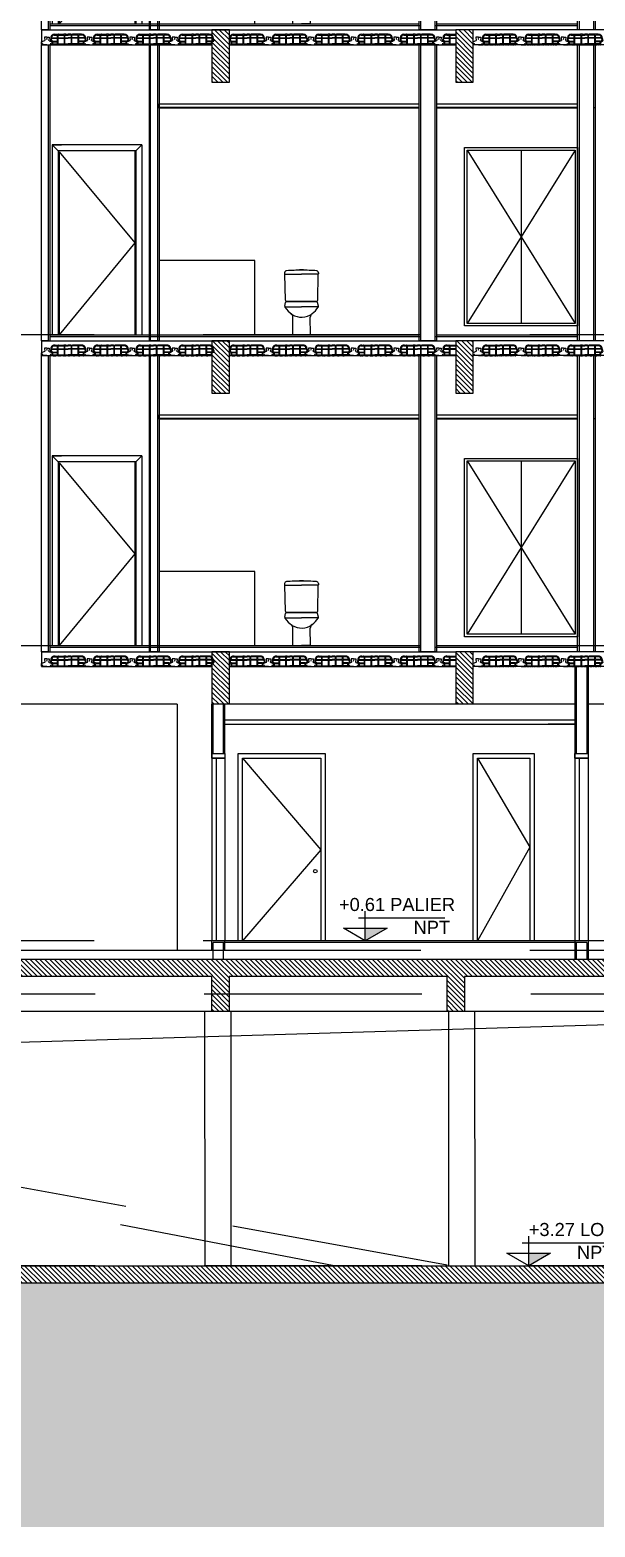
# Model space of a CAD drawing. Header units: metres. Extents: x 126 to 596, y -539 to -70.
# Drawn here: x 353.31 to 359.79, y -403.22 to -386.02 of the extents above; entities that cross this region are included whole.
import ezdxf
from ezdxf.enums import TextEntityAlignment as Align

# ---------------------------------------------------------------- set-up
doc = ezdxf.new("R2010")
doc.units = ezdxf.units.M
doc.header["$LTSCALE"] = 10
for name, pattern in [('CENTRO', [2, 1.25, -0.25, 0.25, -0.25]), ('DASHED2', [0.375, 0.25, -0.125]), ('HIDDEN', [0.375, 0.25, -0.125])]:
    doc.linetypes.add(name, pattern=pattern)
for name, color, linetype in [('-SAN 8', 8, 'CENTRO'), ('0.1', 1, 'Continuous'), ('01', 1, 'Continuous'), ('02', 2, 'Continuous'), ('1_MUROS', 6, 'Continuous'), ('2', 2, 'Continuous'), ('3', 3, 'Continuous'), ('A- Hatch Hormigon', 255, 'Continuous'), ('A-Aberturas', 2, 'Continuous'), ('A-Autos', 254, 'Continuous'), ('A-Cielorraso', 1, 'HIDDEN'), ('A-Muros', 4, 'Continuous'), ('A-NIVELES', 1, 'Continuous'), ('A-Pisos', 1, 'Continuous'), ('A-Revoques', 1, 'Continuous'), ('Corte t', 2, 'Continuous'), ('Dr Bloques', 1, 'Continuous'), ('Dr Ejes en bloque', 4, 'Continuous'), ('Losa rap sapito', 251, 'Continuous'), ('PISO', 251, 'Continuous'), ('Proyeccion', 1, 'HIDDEN'), ('Sanitarios', 2, 'Continuous')]:
    doc.layers.add(name, color=color, linetype=linetype)
doc.layers.add('Dr Contorno exterior torre', color=31, linetype='Continuous', transparency=0.5)
doc.styles.add('Arial', font='arial.ttf')
doc.styles.add('COTAS', font='ROMANS.shx', dxfattribs={"width": 0.7})

# ---------------------------------------------------------------- blocks, each defined once
blk = doc.blocks.new('A$C5A1D3FF0')
at = {"ltscale": 0.069122}
blk.add_line((-194, 711), (-194, 697), dxfattribs=at)
for p, q in [((-193, 695), (0, 695)), ((-186, 397), (-193, 695)), ((192, 695), (0, 695)), ((185, 397), (192, 695)), ((-175, 380), (0, 380)), ((-171, 380), (0, 380)), ((-171, 380), (173, 380)), ((1, 380), (-170, 380)), ((1, 380), (-170, 380)), ((0, 380), (173, 380)), ((171, 380), (0, 380)), ((175, 380), (0, 380)), ((0, 380), (144, 380)), ((1, 380), (170, 380)), ((-193, 320), (0, 320)), ((-100, 3), (-99, 200)), ((193, 320), (0, 320)), ((101, 3), (100, 200))]:
    blk.add_line(p, q)
at = {"ltscale": 0.01671}
blk.add_line((-24, 740), (-24, 743), dxfattribs=at)
at = {"ltscale": 0.00085}
blk.add_line((0, 746), (0, 746), dxfattribs=at)
at = {"ltscale": 0.017205}
blk.add_line((24, 740), (24, 743), dxfattribs=at)
at = {"ltscale": 0.069103}
blk.add_line((194, 711), (194, 697), dxfattribs=at)
at = {"ltscale": 0.217544}
for p, q in [((-193, 326), (-184, 369)), ((193, 326), (184, 369))]:
    blk.add_line(p, q, dxfattribs=at)
at = {"ltscale": 0.489641}
blk.add_line((-98, 0), (0, 0), dxfattribs=at)
at = {"ltscale": 0.413757}
blk.add_line((-82, 0), (0, 0), dxfattribs=at)
at = {"ltscale": 0.413755}
blk.add_line((83, 0), (0, 0), dxfattribs=at)
at = {"ltscale": 0.492131}
blk.add_line((98, 0), (0, 0), dxfattribs=at)
for centre, radius, start, end in [((-171, 711), 23.7, 93.7557, 179.6251), ((-193, 697), 1.76, 180.2855, 270.6496), ((-2, -1860), 2600, 89.9609, 93.7557), ((-22, 743), 2, 91.3801, 180), ((0, -170), 915, 90, 91.3801), ((0, -170), 915, 88.6199, 90), ((2, -1860), 2600, 86.2429, 90.0391), ((22, 743), 2, 0, 88.6199), ((170, 711), 23.7, 0.3749, 86.2429), ((192, 697), 1.76, 269.3504, 359.7145), ((-166, 397), 19.5, 181.3139, 242.1559), ((-171, 366), 14, 90, 168.1113), ((171, 366), 14, 11.8887, 90), ((166, 397), 19.5, 297.8441, 358.6861), ((-180, 323), 14, 168.1113, 212.7999), ((40, 465), 275, 212.7999, 237.6232), ((-149, 201), 50, 359.6141, 54.3595), ((0, 402), 201, 237.6232, 306.8471), ((150, 201), 50, 125.6405, 180.3859), ((-40, 465), 275, 305.6405, 327.2001), ((180, 323), 14, 327.2001, 11.8887), ((-98, 2), 2.5, 179.6141, 270), ((98, 2), 2.5, 270, 0.3859)]:
    blk.add_arc(centre, radius, start, end)
blk = doc.blocks.new('VIGUETA NUEVA')
at = {"layer": '02'}
for p, q in [((852.305, 1549.666), (852.277, 1549.666)), ((852.277, 1549.666), (852.277, 1549.661)), ((852.277, 1549.661), (852.281, 1549.631)), ((852.305, 1549.666), (852.334, 1549.666)), ((852.334, 1549.661), (852.33, 1549.631)), ((852.334, 1549.666), (852.334, 1549.661)), ((852.277, 1549.624), (852.243, 1549.611)), ((852.243, 1549.581), (852.243, 1549.611)), ((852.243, 1549.581), (852.248, 1549.576)), ((852.305, 1549.576), (852.248, 1549.576)), ((852.305, 1549.576), (852.363, 1549.576)), ((852.334, 1549.624), (852.368, 1549.611)), ((852.368, 1549.581), (852.363, 1549.576)), ((852.368, 1549.581), (852.368, 1549.611))]:
    blk.add_line(p, q, dxfattribs=at)
for centre, start, end in [((852.274, 1549.631), 294.8533, 4.4381), ((852.337, 1549.631), 175.5619, 245.1467)]:
    blk.add_arc(centre, 0.00704, start, end, dxfattribs=at)
blk = doc.blocks.new('VIGUETA NUEVA1')
at = {"layer": 'PISO'}
for centre in [(-0.044, -0.081), (0, -0.02), (0.05, -0.081)]:
    blk.add_circle(centre, 0.00324, dxfattribs=at)
at = {"layer": '1_MUROS'}
blk.add_blockref('VIGUETA NUEVA', (-852.305, -1549.666), dxfattribs=at)
blk = doc.blocks.new('Losa rap zapito')
at = {"layer": 'Losa rap sapito'}
for p, q in [((283.728, -291.824), (283.726, -291.839)), ((283.746, -291.848), (283.728, -291.842)), ((283.732, -291.804), (283.729, -291.823)), ((283.739, -291.812), (283.736, -291.833)), ((283.753, -291.842), (283.738, -291.836)), ((283.742, -291.81), (283.805, -291.81)), ((283.744, -291.804), (283.805, -291.804)), ((283.747, -291.88), (283.746, -291.848)), ((283.754, -291.884), (283.75, -291.884)), ((283.754, -291.884), (283.752, -291.884)), ((283.754, -291.884), (283.752, -291.884)), ((283.753, -291.81), (283.805, -291.81)), ((283.753, -291.842), (283.805, -291.842)), ((283.754, -291.872), (283.754, -291.851)), ((283.754, -291.884), (283.754, -291.883)), ((283.754, -291.883), (283.76, -291.883)), ((283.756, -291.849), (283.805, -291.849)), ((283.757, -291.875), (283.805, -291.875)), ((283.76, -291.884), (283.76, -291.883)), ((283.76, -291.884), (283.766, -291.884)), ((283.771, -291.883), (283.766, -291.883)), ((283.766, -291.884), (283.766, -291.883)), ((283.771, -291.772), (283.805, -291.772)), ((283.771, -291.884), (283.771, -291.883)), ((283.771, -291.884), (283.777, -291.884)), ((283.777, -291.884), (283.777, -291.883)), ((283.783, -291.883), (283.777, -291.883)), ((283.781, -291.764), (283.8, -291.764)), ((283.783, -291.884), (283.783, -291.883)), ((283.783, -291.884), (283.789, -291.884)), ((283.789, -291.884), (283.789, -291.883)), ((283.789, -291.883), (283.795, -291.883)), ((283.795, -291.884), (283.795, -291.883)), ((283.8, -291.884), (283.795, -291.884)), ((283.8, -291.883), (283.806, -291.883)), ((283.8, -291.884), (283.8, -291.883)), ((283.801, -291.763), (283.821, -291.763)), ((283.806, -291.884), (283.806, -291.883)), ((283.812, -291.884), (283.806, -291.884)), ((283.808, -291.801), (283.808, -291.775)), ((283.808, -291.839), (283.808, -291.813)), ((283.808, -291.872), (283.808, -291.852)), ((283.812, -291.883), (283.818, -291.883)), ((283.812, -291.884), (283.812, -291.883)), ((283.812, -291.883), (283.818, -291.883)), ((283.815, -291.801), (283.815, -291.775)), ((283.815, -291.872), (283.815, -291.813)), ((283.818, -291.772), (283.884, -291.772)), ((283.818, -291.804), (283.884, -291.804)), ((283.818, -291.81), (283.884, -291.81)), ((283.818, -291.875), (283.884, -291.875)), ((283.818, -291.884), (283.818, -291.883)), ((283.818, -291.884), (283.823, -291.884)), ((283.821, -291.764), (283.881, -291.764)), ((283.829, -291.883), (283.823, -291.883)), ((283.823, -291.884), (283.823, -291.883)), ((283.829, -291.884), (283.829, -291.883)), ((283.829, -291.884), (283.835, -291.884)), ((283.835, -291.884), (283.835, -291.883)), ((283.841, -291.883), (283.835, -291.883)), ((283.841, -291.884), (283.841, -291.883)), ((283.841, -291.884), (283.847, -291.884)), ((283.847, -291.884), (283.847, -291.883)), ((283.847, -291.883), (283.852, -291.883)), ((283.852, -291.884), (283.852, -291.883)), ((283.858, -291.884), (283.852, -291.884)), ((283.858, -291.883), (283.864, -291.883)), ((283.858, -291.884), (283.858, -291.883)), ((283.864, -291.884), (283.864, -291.883)), ((283.87, -291.884), (283.864, -291.884)), ((283.87, -291.883), (283.875, -291.883)), ((283.87, -291.884), (283.87, -291.883)), ((283.87, -291.883), (283.875, -291.883)), ((283.875, -291.884), (283.875, -291.883)), ((283.875, -291.884), (283.881, -291.884)), ((283.887, -291.883), (283.881, -291.883)), ((283.881, -291.884), (283.881, -291.883)), ((283.901, -291.763), (283.882, -291.763)), ((283.887, -291.801), (283.887, -291.775)), ((283.887, -291.872), (283.887, -291.813)), ((283.887, -291.884), (283.887, -291.883)), ((283.887, -291.884), (283.893, -291.884)), ((283.893, -291.884), (283.893, -291.883)), ((283.899, -291.883), (283.893, -291.883)), ((283.894, -291.801), (283.894, -291.775)), ((283.894, -291.872), (283.894, -291.813)), ((283.897, -291.772), (283.93, -291.772)), ((283.897, -291.804), (283.93, -291.804)), ((283.897, -291.81), (283.93, -291.81)), ((283.897, -291.875), (283.93, -291.875)), ((283.899, -291.884), (283.899, -291.883)), ((283.899, -291.884), (283.904, -291.884)), ((283.902, -291.764), (283.93, -291.764)), ((283.904, -291.884), (283.904, -291.883)), ((283.904, -291.883), (283.91, -291.883)), ((283.91, -291.884), (283.91, -291.883)), ((283.916, -291.884), (283.91, -291.884)), ((283.916, -291.883), (283.922, -291.883)), ((283.916, -291.884), (283.916, -291.883)), ((283.922, -291.884), (283.922, -291.883)), ((283.927, -291.884), (283.922, -291.884)), ((283.927, -291.884), (283.927, -291.883)), ((283.927, -291.883), (283.93, -291.883)), ((283.959, -291.764), (283.93, -291.764)), ((283.964, -291.772), (283.93, -291.772)), ((283.964, -291.804), (283.93, -291.804)), ((283.964, -291.81), (283.93, -291.81)), ((283.964, -291.875), (283.93, -291.875)), ((283.933, -291.883), (283.93, -291.883)), ((283.933, -291.884), (283.933, -291.883)), ((283.933, -291.884), (283.939, -291.884)), ((283.945, -291.883), (283.939, -291.883)), ((283.939, -291.884), (283.939, -291.883)), ((283.945, -291.884), (283.945, -291.883)), ((283.945, -291.884), (283.951, -291.884)), ((283.951, -291.884), (283.951, -291.883)), ((283.956, -291.883), (283.951, -291.883)), ((283.956, -291.884), (283.956, -291.883)), ((283.962, -291.884), (283.956, -291.884)), ((283.96, -291.763), (283.979, -291.763)), ((283.962, -291.884), (283.962, -291.883)), ((283.962, -291.883), (283.968, -291.883)), ((283.967, -291.801), (283.967, -291.775)), ((283.967, -291.872), (283.967, -291.813)), ((283.968, -291.884), (283.968, -291.883)), ((283.974, -291.884), (283.968, -291.884)), ((283.973, -291.801), (283.973, -291.775)), ((283.973, -291.872), (283.973, -291.813)), ((283.974, -291.883), (283.98, -291.883)), ((283.974, -291.884), (283.974, -291.883)), ((284.043, -291.772), (283.976, -291.772)), ((284.043, -291.804), (283.976, -291.804)), ((284.043, -291.81), (283.976, -291.81)), ((284.043, -291.875), (283.976, -291.875)), ((284.039, -291.764), (283.98, -291.764)), ((283.98, -291.884), (283.98, -291.883)), ((283.985, -291.884), (283.98, -291.884)), ((283.991, -291.883), (283.985, -291.883)), ((283.985, -291.884), (283.985, -291.883)), ((283.991, -291.883), (283.985, -291.883)), ((283.991, -291.884), (283.991, -291.883)), ((283.991, -291.884), (283.997, -291.884)), ((284.003, -291.883), (283.997, -291.883)), ((283.997, -291.884), (283.997, -291.883)), ((284.003, -291.884), (284.003, -291.883)), ((284.003, -291.884), (284.008, -291.884)), ((284.008, -291.884), (284.008, -291.883)), ((284.014, -291.883), (284.008, -291.883)), ((284.014, -291.884), (284.014, -291.883)), ((284.02, -291.884), (284.014, -291.884)), ((284.02, -291.884), (284.02, -291.883)), ((284.02, -291.883), (284.026, -291.883)), ((284.026, -291.884), (284.026, -291.883)), ((284.032, -291.884), (284.026, -291.884)), ((284.032, -291.883), (284.037, -291.883)), ((284.032, -291.884), (284.032, -291.883)), ((284.037, -291.884), (284.037, -291.883)), ((284.043, -291.884), (284.037, -291.884)), ((284.059, -291.763), (284.04, -291.763)), ((284.049, -291.883), (284.043, -291.883)), ((284.043, -291.884), (284.043, -291.883)), ((284.049, -291.883), (284.043, -291.883)), ((284.046, -291.801), (284.046, -291.775)), ((284.046, -291.872), (284.046, -291.813)), ((284.049, -291.884), (284.049, -291.883)), ((284.049, -291.884), (284.055, -291.884)), ((284.053, -291.801), (284.053, -291.775)), ((284.053, -291.839), (284.053, -291.813)), ((284.053, -291.872), (284.053, -291.852)), ((284.06, -291.883), (284.055, -291.883)), ((284.055, -291.884), (284.055, -291.883)), ((284.09, -291.772), (284.056, -291.772)), ((284.117, -291.804), (284.056, -291.804)), ((284.119, -291.81), (284.056, -291.81)), ((284.107, -291.81), (284.056, -291.81)), ((284.107, -291.842), (284.056, -291.842)), ((284.104, -291.849), (284.056, -291.849)), ((284.104, -291.875), (284.056, -291.875)), ((284.079, -291.764), (284.06, -291.764)), ((284.06, -291.884), (284.06, -291.883)), ((284.06, -291.884), (284.066, -291.884)), ((284.066, -291.884), (284.066, -291.883)), ((284.072, -291.883), (284.066, -291.883)), ((284.072, -291.884), (284.072, -291.883)), ((284.078, -291.884), (284.072, -291.884)), ((284.078, -291.884), (284.078, -291.883)), ((284.078, -291.883), (284.084, -291.883)), ((284.084, -291.884), (284.084, -291.883)), ((284.089, -291.884), (284.084, -291.884)), ((284.089, -291.883), (284.095, -291.883)), ((284.089, -291.884), (284.089, -291.883)), ((284.095, -291.884), (284.095, -291.883)), ((284.101, -291.884), (284.095, -291.884)), ((284.101, -291.884), (284.101, -291.883)), ((284.107, -291.883), (284.101, -291.883)), ((284.107, -291.842), (284.123, -291.836)), ((284.107, -291.872), (284.107, -291.851)), ((284.107, -291.884), (284.107, -291.883)), ((284.107, -291.884), (284.109, -291.884)), ((284.107, -291.884), (284.109, -291.884)), ((284.107, -291.884), (284.11, -291.884)), ((284.114, -291.88), (284.115, -291.848)), ((284.115, -291.848), (284.133, -291.842)), ((284.121, -291.812), (284.125, -291.833)), ((284.129, -291.804), (284.131, -291.823)), ((284.133, -291.824), (284.135, -291.839))]:
    blk.add_line(p, q, dxfattribs=at)
for centre, radius, start, end in [((283.729, -291.839), 0.00289, 171.8699, 249.444), ((283.729, -291.824), 0.000963, 81.8699, 171.8699), ((283.772, -291.804), 0.0404, 77.2971, 181.0135), ((283.739, -291.833), 0.00289, 171.8699, 249.444), ((283.742, -291.813), 0.00289, 90, 165.2593), ((283.772, -291.804), 0.0317, 92.259, 174.7894), ((283.744, -291.801), 0.00289, 180.2316, 270), ((283.751, -291.88), 0.0039, 182.4799, 268.1248), ((283.756, -291.852), 0.00289, 90, 168.5947), ((283.757, -291.872), 0.00289, 180, 271.41), ((283.801, -291.764), 0.000963, 90, 180), ((283.805, -291.775), 0.00289, 0, 90), ((283.805, -291.801), 0.00289, 270, 0), ((283.805, -291.813), 0.00289, 0, 90), ((283.805, -291.839), 0.00289, 270, 0), ((283.805, -291.852), 0.00289, 0, 90), ((283.805, -291.872), 0.00289, 270, 0), ((283.818, -291.775), 0.00289, 90, 180), ((283.818, -291.801), 0.00289, 180, 270), ((283.818, -291.813), 0.00289, 90, 180), ((283.818, -291.872), 0.00289, 180, 270), ((283.821, -291.764), 0.000963, 0, 90), ((283.882, -291.764), 0.000963, 90, 180), ((283.884, -291.775), 0.00289, 0, 90), ((283.884, -291.801), 0.00289, 270, 0), ((283.884, -291.813), 0.00289, 0, 90), ((283.884, -291.872), 0.00289, 270, 0), ((283.897, -291.775), 0.00289, 90, 180), ((283.897, -291.801), 0.00289, 180, 270), ((283.897, -291.813), 0.00289, 90, 180), ((283.897, -291.872), 0.00289, 180, 270), ((283.901, -291.764), 0.000963, 0, 90), ((283.96, -291.764), 0.000963, 90, 180), ((283.964, -291.775), 0.00289, 0, 90), ((283.964, -291.801), 0.00289, 270, 0), ((283.964, -291.813), 0.00289, 0, 90), ((283.964, -291.872), 0.00289, 270, 0), ((283.976, -291.775), 0.00289, 90, 180), ((283.976, -291.801), 0.00289, 180, 270), ((283.976, -291.813), 0.00289, 90, 180), ((283.976, -291.872), 0.00289, 180, 270), ((283.979, -291.764), 0.000963, 0, 90), ((284.04, -291.764), 0.000963, 90, 180), ((284.043, -291.775), 0.00289, 0, 90), ((284.043, -291.801), 0.00289, 270, 0), ((284.043, -291.813), 0.00289, 0, 90), ((284.043, -291.872), 0.00289, 270, 0), ((284.056, -291.775), 0.00289, 90, 180), ((284.056, -291.801), 0.00289, 180, 270), ((284.056, -291.813), 0.00289, 90, 180), ((284.056, -291.839), 0.00289, 180, 270), ((284.056, -291.852), 0.00289, 90, 180), ((284.056, -291.872), 0.00289, 180, 270), ((284.059, -291.764), 0.000963, 0, 90), ((284.088, -291.804), 0.0404, 358.9865, 102.7029), ((284.088, -291.804), 0.0317, 5.2106, 87.741), ((284.104, -291.852), 0.00289, 11.4053, 90), ((284.104, -291.872), 0.00289, 268.59, 0), ((284.11, -291.88), 0.0039, 271.8752, 357.5201), ((284.117, -291.801), 0.00289, 270, 359.7684), ((284.119, -291.813), 0.00289, 14.7407, 90), ((284.122, -291.833), 0.00289, 290.556, 8.1301), ((284.132, -291.824), 0.000963, 8.1301, 98.1301), ((284.132, -291.839), 0.00289, 290.556, 8.1301)]:
    blk.add_arc(centre, radius, start, end, dxfattribs=at)
blk = doc.blocks.new('Dr Bloque Planta tipo')
at = {"layer": 'A- Hatch Hormigon'}
h = blk.add_hatch(dxfattribs=at)
h.set_pattern_fill('ANSI31', color=256, scale=0.0125, angle=-90, style=0)
h.set_pattern_definition([(315, (0, 1), (0.0280633004, 0.0280633004), [])])
h.paths.add_polyline_path([(340.744, -230.848), (340.746, -230.848), (340.746, -231.328), (340.946, -231.328), (340.946, -230.728), (341.246, -230.728), (340.744, -230.728)])
h.paths.add_polyline_path([(346.395, -230.728), (346.395, -231.328), (346.595, -231.328), (346.595, -230.728)])
h.paths.add_polyline_path([(351.645, -230.728), (351.645, -231.328), (351.845, -231.328), (351.845, -230.728)])
h.paths.add_polyline_path([(355.396, -230.728), (355.396, -231.328), (355.596, -231.328), (355.596, -230.728)])
h.paths.add_polyline_path([(358.196, -230.728), (358.196, -231.328), (358.396, -231.328), (358.396, -230.728)])
h.paths.add_polyline_path([(364.845, -230.728), (365.045, -230.728), (365.045, -231.328), (364.845, -231.328)])
h.paths.add_polyline_path([(365.046, -230.848), (365.045, -230.728), (365.545, -230.728), (365.545, -230.848)])
blk.add_line((359.794, -228.057), (359.794, -228.047))
at = {"color": 2}
for p, q in [((353.535, -230.658), (355.994, -230.658)), ((353.535, -230.678), (357.796, -230.678)), ((355.994, -230.658), (357.776, -230.658)), ((357.956, -230.678), (359.596, -230.678, 0)), ((357.976, -230.658), (359.595, -230.658))]:
    blk.add_line(p, q, dxfattribs=at)
at = {"color": 5}
for p, q in [((353.438, -230.728, 0), (353.438, -230.898, 0)), ((353.438, -230.728, 0), (358.196, -230.728)), ((355.596, -230.728), (355.396, -230.728)), ((355.396, -230.728), (355.396, -231.328)), ((355.596, -231.328), (355.596, -230.728)), ((358.396, -230.728), (358.196, -230.728)), ((358.196, -230.728), (358.196, -231.328)), ((358.396, -231.328), (358.396, -230.728)), ((364.845, -230.728), (358.396, -230.728)), ((353.438, -230.898, 0), (355.396, -230.898, 0)), ((355.596, -230.898, 0), (358.196, -230.898)), ((364.845, -230.898), (358.396, -230.898)), ((355.396, -231.328), (355.596, -231.328)), ((358.196, -231.328), (358.396, -231.328))]:
    blk.add_line(p, q, dxfattribs=at)
at = {"layer": '0.1'}
for points in [[(358.295, -228.508), (358.295, -228.508), (359.595, -228.508), (359.595, -230.558), (358.295, -230.558)], [(358.325, -228.538), (359.565, -228.538), (359.565, -230.528), (358.325, -230.528)]]:
    blk.add_lwpolyline(points, close=True, dxfattribs=at)
at = {"layer": '0.1', "linetype": 'HIDDEN'}
for points in [[(358.325, -228.538), (358.945, -229.533), (358.325, -230.528)], [(359.565, -228.538), (358.945, -229.533), (359.565, -230.528)]]:
    blk.add_lwpolyline(points, dxfattribs=at)
at = {"layer": '0.1'}
blk.add_lwpolyline([(358.945, -228.538), (358.945, -230.528)], dxfattribs=at)
at = {"layer": '01'}
for p, q in [((353.561, -228.478), (353.561, -230.658)), ((354.591, -228.478), (353.561, -228.478)), ((353.631, -228.548), (353.561, -228.478)), ((353.561, -228.478), (353.669, -228.478)), ((353.631, -228.548), (353.631, -230.658)), ((354.521, -228.548), (353.631, -228.548)), ((353.641, -228.558), (353.641, -230.658)), ((353.641, -228.558), (354.511, -229.603)), ((354.511, -228.548), (354.511, -230.658)), ((354.521, -228.548), (354.591, -228.478)), ((354.521, -228.548), (354.521, -230.658)), ((354.591, -228.478), (354.591, -230.658)), ((354.511, -229.603), (353.641, -230.658))]:
    blk.add_line(p, q, dxfattribs=at)
blk.add_lwpolyline([(353.641, -230.658, 0.02, 0, 0), (353.641, -230.658, 0, 0, 0), (353.641, -228.558, 0, 0, 0), (354.511, -228.558, 0, 0, 0)], format="xyseb", dxfattribs=at)
at = {"layer": 'A-Cielorraso', "color": 1, "linetype": 'Continuous'}
for p, q in [((354.79, -228.008), (357.776, -228.008)), ((357.976, -228.008), (359.595, -228.008))]:
    blk.add_line(p, q, dxfattribs=at)
at = {"layer": 'A-Cielorraso', "color": 2, "linetype": 'Continuous'}
for p, q in [((354.79, -228.047), (357.776, -228.047)), ((357.776, -228.058), (354.79, -228.058)), ((357.976, -228.047), (359.595, -228.047)), ((359.595, -228.058), (357.976, -228.058))]:
    blk.add_line(p, q, dxfattribs=at)
at = {"layer": 'A-Cielorraso'}
blk.add_lwpolyline([(356.71, -228.058), (356.71, -228.058), (356.71, -228.058), (354.79, -228.058), (354.79, -228.008)], dxfattribs=at)
at = {"layer": 'A-Muros'}
for points in [[(353.438, -230.728), (353.438, -227.328), (353.515, -227.328), (353.515, -230.728), (353.435, -230.728)], [(354.69, -230.728), (354.69, -227.328), (354.77, -227.328), (354.77, -230.728), (354.69, -230.728)], [(357.796, -230.728), (357.796, -227.328), (357.956, -227.328), (357.956, -230.728), (357.796, -230.728)], [(359.615, -230.728), (359.615, -227.328), (359.775, -227.328), (359.775, -230.728), (359.615, -230.728)]]:
    blk.add_lwpolyline(points, close=True, dxfattribs=at)
at = {"layer": 'A-Muros', "color": 1}
blk.add_lwpolyline([(353.515, -227.328), (353.535, -227.328), (353.535, -230.728)], dxfattribs=at)
for points in [[(354.68, -230.728), (354.68, -227.328), (354.79, -227.328), (354.79, -230.728)], [(357.776, -230.728), (357.776, -227.328), (357.976, -227.328), (357.976, -230.728)], [(359.595, -230.728), (359.595, -227.328), (359.795, -227.328), (359.795, -230.728)]]:
    blk.add_lwpolyline(points, close=True, dxfattribs=at)
at = {"layer": 'Dr Contorno exterior torre'}
for p, q in [((355.889, -229.808), (354.79, -229.808)), ((355.889, -230.658), (355.889, -229.808))]:
    blk.add_line(p, q, dxfattribs=at)
at = {"layer": 'Losa rap sapito'}
for p, q in [((358.045, -230.839), (358.043, -230.853)), ((358.045, -230.839), (358.043, -230.853)), ((358.062, -230.863), (358.045, -230.856)), ((358.062, -230.863), (358.045, -230.856)), ((358.049, -230.819), (358.046, -230.838)), ((358.049, -230.819), (358.046, -230.838)), ((358.056, -230.827), (358.052, -230.848)), ((358.056, -230.827), (358.052, -230.848)), ((358.07, -230.857), (358.054, -230.851)), ((358.07, -230.857), (358.054, -230.851)), ((358.059, -230.825), (358.122, -230.825)), ((358.059, -230.825), (358.122, -230.825)), ((358.06, -230.818), (358.122, -230.818)), ((358.06, -230.818), (358.122, -230.818)), ((358.063, -230.895), (358.062, -230.863)), ((358.063, -230.895), (358.062, -230.863)), ((358.07, -230.825), (358.122, -230.825)), ((358.07, -230.825), (358.122, -230.825)), ((358.07, -230.857), (358.122, -230.857)), ((358.07, -230.857), (358.122, -230.857)), ((358.071, -230.887), (358.07, -230.866)), ((358.071, -230.887), (358.07, -230.866)), ((358.073, -230.863), (358.122, -230.863)), ((358.073, -230.863), (358.122, -230.863)), ((358.088, -230.787), (358.122, -230.787)), ((358.088, -230.787), (358.122, -230.787)), ((358.098, -230.779), (358.117, -230.779)), ((358.098, -230.779), (358.117, -230.779)), ((358.118, -230.778), (358.137, -230.778)), ((358.118, -230.778), (358.137, -230.778)), ((358.125, -230.815), (358.125, -230.789)), ((358.125, -230.815), (358.125, -230.789)), ((358.125, -230.854), (358.125, -230.828)), ((358.125, -230.854), (358.125, -230.828)), ((358.125, -230.887), (358.125, -230.866)), ((358.125, -230.887), (358.125, -230.866)), ((358.131, -230.815), (358.131, -230.789)), ((358.131, -230.815), (358.131, -230.789)), ((358.131, -230.887), (358.131, -230.828)), ((358.131, -230.887), (358.131, -230.828)), ((358.134, -230.787), (358.196, -230.787)), ((358.134, -230.787), (358.196, -230.787)), ((358.134, -230.818), (358.196, -230.818)), ((358.134, -230.818), (358.196, -230.818)), ((358.134, -230.825), (358.196, -230.825)), ((358.134, -230.825), (358.196, -230.825)), ((358.138, -230.779), (358.196, -230.779)), ((358.138, -230.779), (358.196, -230.779)), ((358.071, -230.898), (358.067, -230.898)), ((358.071, -230.898), (358.067, -230.898)), ((358.071, -230.898), (358.068, -230.898)), ((358.071, -230.898), (358.068, -230.898)), ((358.071, -230.898), (358.068, -230.898)), ((358.071, -230.898), (358.068, -230.898)), ((358.071, -230.898), (358.071, -230.897)), ((358.071, -230.897), (358.076, -230.897)), ((358.071, -230.898), (358.071, -230.897)), ((358.071, -230.897), (358.076, -230.897)), ((358.074, -230.89), (358.122, -230.89)), ((358.074, -230.89), (358.122, -230.89)), ((358.076, -230.898), (358.076, -230.897)), ((358.076, -230.898), (358.076, -230.897)), ((358.076, -230.898), (358.082, -230.898)), ((358.076, -230.898), (358.082, -230.898)), ((358.088, -230.897), (358.082, -230.897)), ((358.082, -230.898), (358.082, -230.897)), ((358.088, -230.897), (358.082, -230.897)), ((358.082, -230.898), (358.082, -230.897)), ((358.088, -230.898), (358.088, -230.897)), ((358.088, -230.898), (358.088, -230.897)), ((358.088, -230.898), (358.094, -230.898)), ((358.088, -230.898), (358.094, -230.898)), ((358.094, -230.898), (358.094, -230.897)), ((358.1, -230.897), (358.094, -230.897)), ((358.094, -230.898), (358.094, -230.897)), ((358.1, -230.897), (358.094, -230.897)), ((358.1, -230.898), (358.1, -230.897)), ((358.1, -230.898), (358.1, -230.897)), ((358.1, -230.898), (358.105, -230.898)), ((358.1, -230.898), (358.105, -230.898)), ((358.105, -230.897), (358.111, -230.897)), ((358.105, -230.898), (358.105, -230.897)), ((358.105, -230.897), (358.111, -230.897)), ((358.105, -230.898), (358.105, -230.897)), ((358.111, -230.898), (358.111, -230.897)), ((358.111, -230.898), (358.111, -230.897)), ((358.117, -230.898), (358.111, -230.898)), ((358.117, -230.898), (358.111, -230.898)), ((358.117, -230.898), (358.117, -230.897)), ((358.117, -230.897), (358.123, -230.897)), ((358.117, -230.898), (358.117, -230.897)), ((358.117, -230.897), (358.123, -230.897)), ((358.123, -230.898), (358.123, -230.897)), ((358.123, -230.898), (358.123, -230.897)), ((358.128, -230.898), (358.123, -230.898)), ((358.128, -230.898), (358.123, -230.898)), ((358.128, -230.898), (358.128, -230.897)), ((358.128, -230.897), (358.134, -230.897)), ((358.128, -230.897), (358.134, -230.897)), ((358.128, -230.898), (358.128, -230.897)), ((358.128, -230.897), (358.134, -230.897)), ((358.128, -230.897), (358.134, -230.897)), ((358.134, -230.89), (358.196, -230.89)), ((358.134, -230.89), (358.196, -230.89)), ((358.134, -230.898), (358.134, -230.897)), ((358.134, -230.898), (358.134, -230.897)), ((358.134, -230.898), (358.14, -230.898)), ((358.134, -230.898), (358.14, -230.898)), ((358.146, -230.897), (358.14, -230.897)), ((358.14, -230.898), (358.14, -230.897)), ((358.146, -230.897), (358.14, -230.897)), ((358.14, -230.898), (358.14, -230.897)), ((358.146, -230.898), (358.146, -230.897)), ((358.146, -230.898), (358.146, -230.897)), ((358.146, -230.898), (358.152, -230.898)), ((358.146, -230.898), (358.152, -230.898)), ((358.152, -230.898), (358.152, -230.897)), ((358.157, -230.897), (358.152, -230.897)), ((358.152, -230.898), (358.152, -230.897)), ((358.157, -230.897), (358.152, -230.897)), ((358.157, -230.898), (358.157, -230.897)), ((358.157, -230.898), (358.157, -230.897)), ((358.157, -230.898), (358.163, -230.898)), ((358.157, -230.898), (358.163, -230.898)), ((358.163, -230.898), (358.163, -230.897)), ((358.163, -230.897), (358.169, -230.897)), ((358.163, -230.898), (358.163, -230.897)), ((358.163, -230.897), (358.169, -230.897)), ((358.169, -230.898), (358.169, -230.897)), ((358.169, -230.898), (358.169, -230.897)), ((358.175, -230.898), (358.169, -230.898)), ((358.175, -230.898), (358.169, -230.898)), ((358.175, -230.897), (358.18, -230.897)), ((358.175, -230.898), (358.175, -230.897)), ((358.175, -230.897), (358.18, -230.897)), ((358.175, -230.898), (358.175, -230.897)), ((358.18, -230.898), (358.18, -230.897)), ((358.186, -230.898), (358.18, -230.898)), ((358.186, -230.897), (358.192, -230.897)), ((358.186, -230.898), (358.186, -230.897)), ((358.186, -230.897), (358.192, -230.897)), ((358.192, -230.898), (358.192, -230.897)), ((358.192, -230.898), (358.196, -230.898))]:
    blk.add_line(p, q, dxfattribs=at)
for centre, radius, start, end in [((358.046, -230.854), 0.00289, 171.8699, 249.444), ((358.046, -230.854), 0.00289, 171.8699, 249.444), ((358.046, -230.839), 0.000963, 81.8699, 171.8699), ((358.046, -230.839), 0.000963, 81.8699, 171.8699), ((358.089, -230.818), 0.0404, 77.2971, 181.0135), ((358.089, -230.818), 0.0404, 77.2971, 181.0135), ((358.055, -230.848), 0.00289, 171.8699, 249.444), ((358.055, -230.848), 0.00289, 171.8699, 249.444), ((358.059, -230.828), 0.00289, 90, 165.2593), ((358.059, -230.828), 0.00289, 90, 165.2593), ((358.089, -230.818), 0.0317, 92.259, 174.7894), ((358.089, -230.818), 0.0317, 92.259, 174.7894), ((358.06, -230.815), 0.00289, 180.2316, 270), ((358.06, -230.815), 0.00289, 180.2316, 270), ((358.073, -230.866), 0.00289, 90, 168.5947), ((358.073, -230.866), 0.00289, 90, 168.5947), ((358.118, -230.779), 0.000963, 90, 180), ((358.118, -230.779), 0.000963, 90, 180), ((358.122, -230.789), 0.00289, 0, 90), ((358.122, -230.789), 0.00289, 0, 90), ((358.122, -230.815), 0.00289, 270, 0), ((358.122, -230.815), 0.00289, 270, 0), ((358.122, -230.828), 0.00289, 0, 90), ((358.122, -230.828), 0.00289, 0, 90), ((358.122, -230.854), 0.00289, 270, 0), ((358.122, -230.854), 0.00289, 270, 0), ((358.122, -230.866), 0.00289, 0, 90), ((358.122, -230.866), 0.00289, 0, 90), ((358.134, -230.789), 0.00289, 90, 180), ((358.134, -230.789), 0.00289, 90, 180), ((358.134, -230.815), 0.00289, 180, 270), ((358.134, -230.815), 0.00289, 180, 270), ((358.134, -230.828), 0.00289, 90, 180), ((358.134, -230.828), 0.00289, 90, 180), ((358.137, -230.779), 0.000963, 0, 90), ((358.137, -230.779), 0.000963, 0, 90), ((358.067, -230.894), 0.0039, 182.4799, 268.1248), ((358.067, -230.894), 0.0039, 182.4799, 268.1248), ((358.074, -230.887), 0.00289, 180, 271.41), ((358.074, -230.887), 0.00289, 180, 271.41), ((358.122, -230.887), 0.00289, 270, 0), ((358.122, -230.887), 0.00289, 270, 0), ((358.134, -230.887), 0.00289, 180, 270), ((358.134, -230.887), 0.00289, 180, 270)]:
    blk.add_arc(centre, radius, start, end, dxfattribs=at)
at = {"layer": 'A-Muros'}
for p in [(69.815, 60.985), (70.305, 60.985), (70.794, 60.985), (71.283, 60.985), (71.869, 60.985), (72.359, 60.985), (72.848, 60.985), (73.338, 60.985), (73.827, 60.985), (74.77, 60.985), (75.259, 60.985), (75.748, 60.985)]:
    blk.add_blockref('Losa rap zapito', p, dxfattribs=at)
at = {"layer": 'Corte t', "xscale": -0.9559179682510148, "yscale": 0.9559179682510148, "zscale": 0.9559179682510148}
for p in [(353.501, -230.812), (353.99, -230.812), (354.48, -230.812), (354.969, -230.812), (356.045, -230.812), (356.534, -230.812), (357.023, -230.812), (357.513, -230.812), (358.002, -230.812), (358.455, -230.812), (358.945, -230.812), (359.434, -230.812)]:
    blk.add_blockref('VIGUETA NUEVA1', p, dxfattribs=at)
at = {"layer": 'Sanitarios', "xscale": 0.001, "yscale": 0.001, "zscale": 0.001}
blk.add_blockref('A$C5A1D3FF0', (356.425, -230.658), dxfattribs=at)
blk = doc.blocks.new('niveles')
at = {"layer": 'PISO', "linetype": 'HIDDEN'}
for p, q in [((572.152, -290.644), (533.455, -290.644)), ((572.152, -294.214), (533.455, -294.214)), ((572.152, -297.714), (533.455, -297.714)), ((572.165, -298.214), (533.455, -298.214)), ((572.165, -301.334), (533.455, -301.334))]:
    blk.add_line(p, q, dxfattribs=at)
at = {"layer": 'PISO', "color": 41, "linetype": 'HIDDEN', "true_color": 0xf4ee51}
blk.add_line((572.152, -297.604), (533.455, -297.604), dxfattribs=at)
blk = doc.blocks.new('NivelGen')
blk.add_hatch(color=256).paths.add_polyline_path([(0.251, 0.145), (0, 0.145), (0, 0)])
for p, q in [((-0.077, 0.266), (0.913, 0.266)), ((0, 0), (0, 0.343))]:
    blk.add_line(p, q)
at = {"const_width": 0.01}
blk.add_lwpolyline([(-0.251, 0.145), (0, 0), (0.251, 0.145)], dxfattribs=at)
blk.add_lwpolyline([(0, 0), (-0.251, 0.145), (0.251, 0.145), (0, 0)])
at = {"style": 'COTAS', "width": 0.7}
for tag, p in [('NIVEL', (0.973, 0.365)), ('NPT.INT', (0.973, 0.048))]:
    blk.add_attdef(tag, text='', height=0.2, dxfattribs=at).set_placement(p, align=Align.RIGHT)
blk = doc.blocks.new('DDA')
at = {"layer": 'A- Hatch Hormigon', "transparency": 33554687}
h = blk.add_hatch(dxfattribs=at)
h.set_pattern_fill('ANSI31', color=256, scale=0.0125, angle=-90)
h.set_pattern_definition([(315, (0, 26.88116), (0.0280633004, 0.0280633004), [])])
h.paths.add_polyline_path([(342.167, -349.813), (341.246, -349.813), (341.245, -350.065), (341.245, -350.252), (341.445, -350.29), (341.445, -350.014), (342.167, -350.014)])
h.paths.add_polyline_path([(341.445, -350.29), (341.245, -350.252), (341.245, -350.414), (341.445, -350.414)])
h.paths.add_polyline_path([(370.632, -349.814), (343.27, -349.813), (343.269, -349.814), (343.268, -349.813), (342.167, -349.813), (342.167, -350.014), (346.394, -350.014), (346.394, -350.414), (346.594, -350.414), (346.594, -350.014), (351.645, -350.014), (351.645, -350.414), (351.845, -350.414), (351.845, -350.014), (355.395, -350.014), (355.395, -350.414), (355.595, -350.414), (355.595, -350.014), (358.095, -350.014), (358.095, -350.414), (358.295, -350.414), (358.295, -350.014), (364.845, -350.013), (364.845, -350.414), (365.045, -350.414), (365.045, -350.013), (370.634, -350.013)])
at = {"color": 5}
for p, q in [((355.544, -347.454), (355.544, -347.114)), ((355.544, -349.714), (355.544, -349.604))]:
    blk.add_line(p, q, dxfattribs=at)
for p, q in [((355.411, -347.454), (355.529, -347.454)), ((359.579, -347.454, 0), (359.699, -347.454, 0))]:
    blk.add_line(p, q)
blk.add_lwpolyline([(341.246, -349.813), (370.632, -349.814), (370.634, -350.013), (365.045, -350.013), (365.045, -350.414), (364.845, -350.414), (364.845, -350.013), (358.295, -350.014), (358.295, -350.414), (358.095, -350.414), (358.095, -350.014), (355.595, -350.014), (355.595, -350.414), (355.395, -350.414), (355.395, -350.014), (351.845, -350.014)], dxfattribs=at)
at = {"color": 1}
blk.add_lwpolyline([(364.845, -350.414), (341.245, -350.414)], dxfattribs=at)
at = {"layer": '01', "color": 1}
for points in [[(354.995, -346.884), (351.845, -346.884), (351.845, -349.813)], [(354.995, -346.884), (354.995, -349.714)], [(359.564, -346.884), (355.544, -346.884)], [(364.796, -349.714), (364.796, -346.884), (359.714, -346.884)]]:
    blk.add_lwpolyline(points, dxfattribs=at)
at = {"layer": '02'}
for p, q in [((359.714, -349.604, 0), (355.396, -349.604)), ((359.699, -349.624, 0), (355.411, -349.624))]:
    blk.add_line(p, q, dxfattribs=at)
at = {"layer": '3'}
for p, q in [((355.396, -349.714, 0), (341.246, -349.714)), ((370.433, -349.714, 0), (359.714, -349.714, 0))]:
    blk.add_line(p, q, dxfattribs=at)
at = {"layer": 'A-Aberturas'}
for p, q in [((355.544, -347.064), (359.564, -347.064, 0)), ((355.544, -347.114), (359.564, -347.114, 0)), ((359.564, -347.114, 0), (359.258, -347.114, 0)), ((355.394, -347.504), (355.394, -349.604)), ((355.444, -347.504), (355.444, -349.604)), ((355.544, -347.504), (355.544, -349.604)), ((358.395, -349.604, 0), (358.395, -347.454, 0)), ((358.395, -347.454, 0), (359.095, -347.454, 0)), ((358.445, -349.604, 0), (358.445, -347.504, 0)), ((358.445, -347.504, 0), (359.045, -347.504, 0)), ((359.045, -347.504, 0), (359.045, -349.604, 0)), ((359.095, -347.454, 0), (359.095, -349.604, 0)), ((359.564, -347.504, 0), (359.564, -349.604, 0)), ((359.614, -347.504, 0), (359.614, -349.604, 0)), ((359.714, -347.504, 0), (359.714, -349.604, 0))]:
    blk.add_line(p, q, dxfattribs=at)
at = {"layer": 'A-Aberturas', "linetype": 'DASHED2'}
for p, q in [((355.746, -347.504, 0), (356.646, -348.559)), ((358.445, -347.504, 0), (359.045, -348.529, 0)), ((356.646, -348.559), (355.746, -349.604)), ((359.045, -348.529, 0), (358.445, -349.604, 0))]:
    blk.add_line(p, q, dxfattribs=at)
at = {"layer": 'A-Aberturas'}
for points in [[(355.394, -347.454), (355.394, -347.504), (355.544, -347.504)], [(355.696, -349.604), (355.696, -347.454), (356.696, -347.454), (356.696, -349.604)], [(355.746, -349.604), (355.746, -347.504), (356.646, -347.504), (356.646, -349.604)]]:
    blk.add_lwpolyline(points, dxfattribs=at)
blk.add_lwpolyline([(355.394, -347.454), (355.544, -347.454), (355.544, -347.504), (355.394, -347.504)], close=True, dxfattribs=at)
at = {"layer": 'A-Aberturas', "elevation": 0}
blk.add_lwpolyline([(359.564, -347.454), (359.564, -347.504), (359.714, -347.504)], dxfattribs=at)
blk.add_lwpolyline([(359.564, -347.454), (359.714, -347.454), (359.714, -347.504), (359.564, -347.504)], close=True, dxfattribs=at)
at = {"layer": 'A-Aberturas'}
blk.add_circle((356.583, -348.804), 0.02, dxfattribs=at)
at = {"layer": 'A-Autos', "color": 114, "true_color": 0x139b48}
blk.add_line((358.295, -349.814), (358.346, -349.814), dxfattribs=at)
at = {"layer": 'A-Muros'}
for p, q in [((359.579, -346.454, 0), (359.579, -347.454, 0)), ((359.699, -346.454, 0), (359.699, -347.454, 0)), ((355.411, -347.454), (355.411, -346.884)), ((355.529, -347.454), (355.529, -346.884)), ((355.411, -349.813), (355.411, -349.624)), ((355.529, -349.813), (355.529, -349.624)), ((359.579, -349.624, 0), (359.579, -349.814, 0)), ((359.699, -349.624, 0), (359.699, -349.814, 0))]:
    blk.add_line(p, q, dxfattribs=at)
at = {"layer": 'A-Revoques'}
for p, q in [((359.564, -346.454, 0), (359.564, -347.454, 0)), ((359.714, -346.454, 0), (359.714, -347.454, 0)), ((355.396, -347.454), (355.396, -346.884)), ((355.544, -347.454), (355.544, -346.884)), ((355.396, -349.714), (355.396, -349.604)), ((355.544, -349.714), (355.544, -349.604)), ((359.564, -349.604, 0), (359.564, -349.814, 0)), ((359.714, -349.604, 0), (359.714, -349.814, 0))]:
    blk.add_line(p, q, dxfattribs=at)
at = {"layer": 'A-NIVELES'}
ref = blk.add_blockref('NivelGen', (357.157, -349.604, 0), dxfattribs=at)
ref.add_attrib('NIVEL', '+0.61 PALIER', dxfattribs={"layer": '0', "height": 0.15, "style": 'Arial'}).set_placement((358.188, -349.261, 0), align=Align.RIGHT)
ref.add_attrib('NPT.INT', 'NPT', dxfattribs={"layer": '0', "height": 0.15, "style": 'Arial'}).set_placement((358.13, -349.523, 0), align=Align.RIGHT)
blk = doc.blocks.new('H')
at = {"layer": '-SAN 8', "transparency": 33554508}
h = blk.add_hatch(dxfattribs=at)
h.set_pattern_fill('AR-PARQ1', color=256, scale=0.0015, angle=45, style=0)
h.set_pattern_definition([(135, (-66.3667, 6.0953), (-0.64657844, 0), [0.4572, -0.4572]), (135, (-66.3128, 6.1492), (-0.64657844, 0), [0.4572, -0.4572]), (135, (-66.25893, 6.20307), (-0.64657844, 0), [0.4572, -0.4572]), (135, (-66.20505, 6.25695), (-0.64657844, 0), [0.4572, -0.4572]), (135, (-66.15116, 6.31083), (-0.64657844, 0), [0.4572, -0.4572]), (135, (-66.0973, 6.3647), (-0.64657844, 0), [0.4572, -0.4572]), (135, (-66.0434, 6.4186), (-0.64657844, 0), [0.4572, -0.4572]), (45, (-66.69, 6.4186), (0.64657844, 0), [0.4572, -0.4572]), (45, (-66.74386, 6.4725), (0.64657844, 0), [0.4572, -0.4572]), (45, (-66.79774, 6.52636), (0.64657844, 0), [0.4572, -0.4572]), (45, (-66.85162, 6.58024), (0.64657844, 0), [0.4572, -0.4572]), (45, (-66.9055, 6.6341), (0.64657844, 0), [0.4572, -0.4572]), (45, (-66.9594, 6.688), (0.64657844, 0), [0.4572, -0.4572]), (45, (-67.01327, 6.7419), (0.64657844, 0), [0.4572, -0.4572])])
h.paths.add_polyline_path([(276.461, -13.128), (270.772, -13.128), (270.772, -15.926), (276.461, -15.926)])
h.paths.add_polyline_path([(304.324, -13.126), (286.461, -13.126), (286.461, -15.926), (304.324, -15.926)])
at = {"layer": 'A- Hatch Hormigon', "transparency": 33554687}
h = blk.add_hatch(dxfattribs=at)
h.set_pattern_fill('ANSI31', color=1, scale=0.0125, angle=-90)
h.set_pattern_definition([(315, (-66.36805, 367.439185), (0.0280633004, 0.0280633004), [])])
h.paths.add_polyline_path([(271.082, -12.925), (270.786, -12.925), (270.786, -13.126), (271.082, -13.126)])
h.paths.add_polyline_path([(304.265, -12.925), (271.082, -12.925), (271.082, -13.126), (276.461, -13.126), (276.461, -15.926), (286.461, -15.926), (286.461, -13.125), (304.265, -13.125)])
h.paths.add_polyline_path([(280.761, -12.926), (281.393, -12.926), (281.393, -12.964), (280.727, -12.964), (280.727, -12.926)], flags=16)
h.paths.add_polyline_path([(276.661, -13.126), (281.361, -13.126), (281.361, -15.726), (276.661, -15.726)], flags=16)
h.paths.add_polyline_path([(281.527, -12.964), (281.527, -12.926), (282.161, -12.926), (282.161, -12.926), (282.193, -12.926), (282.193, -12.964)], flags=16)
h.paths.add_polyline_path([(281.561, -13.127), (286.261, -13.127), (286.261, -15.726), (281.561, -15.726)], flags=16)
h.paths.add_polyline_path([(277.826, -14.773), (280.531, -14.773), (280.531, -13.92), (277.826, -13.92)], flags=8)
at = {"color": 5}
blk.add_lwpolyline([(270.786, -12.925), (304.265, -12.925), (304.265, -13.125), (286.461, -13.125), (286.461, -15.926), (276.461, -15.926), (276.461, -13.126), (270.786, -13.126), (270.786, -12.925)], dxfattribs=at)
at = {"layer": '2'}
for p, q in [((288.944, -10.005), (288.945, -12.926, 0)), ((289.244, -10.005), (289.245, -12.926, 0)), ((291.744, -10.005), (291.745, -12.926, 0)), ((292.044, -10.005), (292.045, -12.926, 0))]:
    blk.add_line(p, q, dxfattribs=at)
at = {"layer": 'Proyeccion'}
for p, q in [((291.729, -12.92, 0), (274.679, -9.805)), ((290.433, -12.926, 0), (285.293, -11.942, 0))]:
    blk.add_line(p, q, dxfattribs=at)
at = {"layer": 'A-NIVELES'}
ref = blk.add_blockref('NivelGen', (292.665, -12.927), dxfattribs=at)
ref.add_attrib('NIVEL', '+3.27 LOSA TERMINADA', dxfattribs={"layer": '0', "height": 0.15, "style": 'Arial'}).set_placement((295.105, -12.584), align=Align.RIGHT)
ref.add_attrib('NPT.INT', 'NPT', dxfattribs={"layer": '0', "height": 0.15, "style": 'Arial'}).set_placement((293.638, -12.846), align=Align.RIGHT)

msp = doc.modelspace()

# ---------------------------------------------------------------- linework, layer by layer
at = {"layer": 'A-Pisos', "elevation": 0}
msp.add_lwpolyline([(365.063, -397.295), (342.05, -397.986)], dxfattribs=at)

# ---------------------------------------------------------------- block references
for name, p in [('DDA', (0, -46.881, 0)), ('H', (66.368, -387.29, 0))]:
    msp.add_blockref(name, p)
at = {"layer": 'Dr Bloques'}
for p in [(0, -155.296, 0), (0, -158.866, 0), (0, -162.436, 0)]:
    msp.add_blockref('Dr Bloque Planta tipo', p, dxfattribs=at)
at = {"layer": 'Dr Ejes en bloque'}
msp.add_blockref('niveles', (-195.608, -98.881, 0), dxfattribs=at)

doc.saveas('drawing.dxf')
